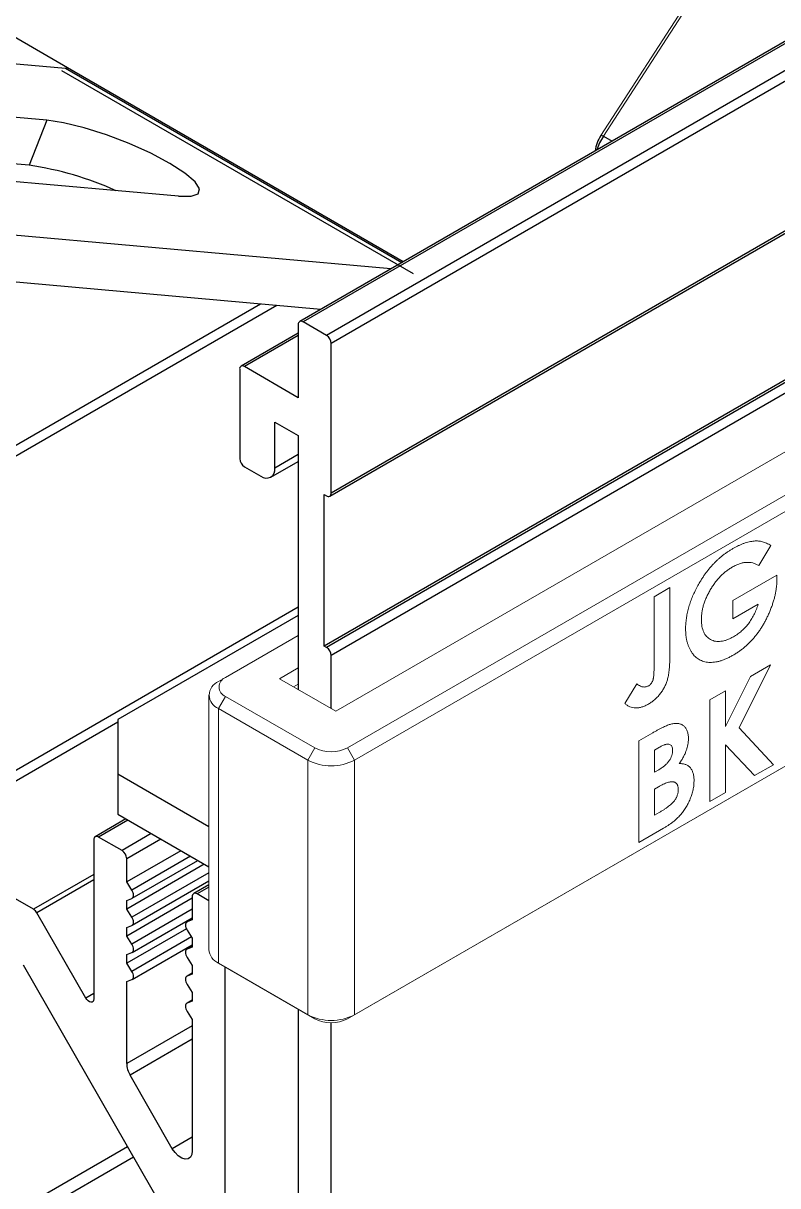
# Model space of a CAD drawing. Extents: x -0.1 to 11.3, y -13.9 to 0.
# Drawn here: x 8.239 to 9.377, y -4.361 to -2.608 of the extents above; entities that cross this region are included whole.
import ezdxf

# ---------------------------------------------------------------- set-up
doc = ezdxf.new("R2010")
doc.units = 0
doc.header["$LTSCALE"] = 0.5
doc.header["$MEASUREMENT"] = 0
for name, color, linetype in [('Brackets', 181, 'CONTINUOUS'), ('Dimension', 10, 'CONTINUOUS'), ('Housing', 150, 'CONTINUOUS')]:
    doc.layers.add(name, color=color, linetype=linetype)
doc.layers.add('Jig', color=41, linetype='CONTINUOUS', lineweight=13)

msp = doc.modelspace()

# ---------------------------------------------------------------- linework, layer by layer
at = {"layer": 'Brackets', "linetype": 'Continuous', "lineweight": 25, "transparency": 16777216}
for p, q in [((8.306, -2.6754), (7.9471, -2.4683)), ((7.689, -2.6213), (8.3031, -2.6762)), ((8.8279, -2.9864), (8.2976, -2.6803)), ((8.3031, -2.6762), (8.8105, -2.9691)), ((8.8125, -2.9679), (8.306, -2.6754)), ((8.2748, -2.7545), (7.9877, -2.7288)), ((8.2748, -2.7545), (8.2483, -2.8226)), ((8.2483, -2.8226), (8.0552, -2.8053)), ((8.4736, -2.8693), (8.1865, -2.8436)), ((8.7936, -2.9788), (8.2194, -2.9274)), ((8.688, -3.0398), (8.193, -2.9955)), ((8.6542, -3.501), (8.382, -3.6582)), ((8.382, -3.6582), (8.382, -3.7398)), ((8.382, -3.7398), (8.5194, -3.8191)), ((8.382, -3.7398), (8.382, -3.8008)), ((8.382, -3.8008), (8.5194, -3.8801))]:
    msp.add_line(p, q, dxfattribs=at)
at = {"layer": 'Brackets', "linetype": 'Continuous', "lineweight": 25, "transparency": 16777216, "flags": 128}
msp.add_lwpolyline([(8.4736, -2.8693), (8.4925, -2.8693), (8.5033, -2.8655), (8.5054, -2.8579), (8.4985, -2.8473), (8.4831, -2.8342), (8.4603, -2.8196), (8.4316, -2.8045), (8.399, -2.7899), (8.3648, -2.7768), (8.3311, -2.7661), (8.3004, -2.7585), (8.2748, -2.7545)], dxfattribs=at)
at = {"layer": 'Brackets', "linetype": 'Continuous', "lineweight": 25, "transparency": 16777216}
for centre, radius, start, end in [((8.3034, -2.6713), 0.00491, 267.6422, 302.3493), ((8.1778, -3.3082), 0.4907, 65.7195, 81.7391)]:
    msp.add_arc(centre, radius, start, end, dxfattribs=at)
at = {"layer": 'Dimension', "transparency": 16777216}
msp.add_open_spline([(8.5755, -0.0824), (10.7461, -1.5589), (10.5939, -2.7128), (10.4417, -3.8667), (10.5215, -4.2188), (10.5444, -4.3201), (10.5779, -4.4216), (10.6215, -4.5231), (10.74, -4.7994), (10.9336, -5.0762), (11.1955, -5.3535)], degree=3, knots=[0, 0, 0, 0, 1, 1.437478, 1.437478, 1.437478, 1.563474, 1.563474, 1.563474, 1.90636, 1.90636, 1.90636, 1.90636], dxfattribs=at)
at = {"layer": 'Housing', "linetype": 'Continuous', "lineweight": 25, "transparency": 16777216}
for p, q in [((10.4673, -2.0126), (8.6563, -3.0581)), ((10.4683, -2.0154), (8.6613, -3.0586)), ((10.4808, -2.049), (8.6967, -3.079)), ((10.4855, -2.0626), (8.7037, -3.0912)), ((8.7017, -3.3212), (10.541, -2.2593)), ((10.5404, -2.2563), (8.7037, -3.3166)), ((10.5722, -2.4625), (8.6931, -3.5472)), ((10.5725, -2.4664), (8.6967, -3.5493)), ((10.5738, -2.4819), (8.7037, -3.5615)), ((8.5974, -3.0317), (7.636, -3.5867)), ((8.6219, -3.0339), (7.6501, -3.5949)), ((8.6542, -3.0626), (8.6542, -3.1729)), ((8.6967, -3.079), (8.6613, -3.0586)), ((8.6542, -3.0756), (8.5679, -3.1254)), ((8.6542, -3.079), (8.5729, -3.1259)), ((8.7037, -3.3166), (8.7037, -3.0912)), ((8.5658, -3.13), (8.5658, -3.2647)), ((8.6542, -3.1729), (8.5729, -3.1259)), ((8.6189, -3.2096), (8.6542, -3.23)), ((8.6189, -3.279), (8.6189, -3.2096)), ((8.6542, -3.23), (8.6542, -3.613)), ((8.6542, -3.2586), (8.6189, -3.279)), ((8.6127, -3.2928), (8.6542, -3.2688)), ((8.5729, -3.277), (8.5977, -3.2913)), ((8.6931, -3.3186), (8.6967, -3.3207)), ((8.6931, -3.5472), (8.6931, -3.3186)), ((8.6542, -3.4887), (8.0602, -3.8316)), ((8.6967, -3.5493), (8.6931, -3.5472)), ((8.7037, -3.6416), (8.7037, -3.5615)), ((8.382, -3.6622), (8.0744, -3.8398)), ((8.3943, -3.8079), (8.348, -3.8346)), ((8.3972, -3.8096), (8.353, -3.8351)), ((8.3884, -3.8555), (8.353, -3.8351)), ((8.4325, -3.83), (8.3884, -3.8555)), ((8.2551, -3.9441), (8.0744, -3.8398)), ((8.3459, -3.8392), (8.3459, -4.0791)), ((8.4467, -3.8382), (8.3954, -3.8678)), ((8.4771, -3.8557), (8.3954, -3.9029)), ((8.3954, -3.9029), (8.3954, -3.8678)), ((8.4916, -3.8641), (8.4033, -3.9151)), ((8.4038, -3.9274), (8.5025, -3.8704)), ((8.5125, -3.8762), (8.3954, -3.9437)), ((8.5194, -3.8889), (8.4033, -3.9559)), ((8.3459, -3.8916), (8.2551, -3.9441)), ((8.3459, -3.8998), (8.2601, -3.9494)), ((8.4033, -3.9151), (8.3954, -3.9029)), ((8.4038, -3.9682), (8.5194, -3.9014)), ((8.5194, -3.9071), (8.4965, -3.9203)), ((8.4944, -3.9249), (8.4944, -3.9601)), ((8.5194, -3.9105), (8.5015, -3.9208)), ((8.5194, -3.9312), (8.5015, -3.9208)), ((8.4944, -3.9274), (8.3954, -3.9846)), ((8.3954, -3.9307), (8.4033, -3.9276)), ((8.3954, -3.9437), (8.3954, -3.9307)), ((8.3338, -4.0778), (8.2601, -3.9494)), ((8.4033, -3.9559), (8.3954, -3.9437)), ((8.4944, -3.9441), (8.4033, -3.9967)), ((8.4038, -4.009), (8.4944, -3.9567)), ((8.4944, -3.9585), (8.4861, -3.9634)), ((8.4944, -3.9586), (8.4866, -3.9631)), ((8.4944, -3.9601), (8.4866, -3.9631)), ((8.3954, -3.9715), (8.4033, -3.9684)), ((8.3954, -3.9846), (8.3954, -3.9715)), ((8.4854, -3.9735), (8.3954, -4.0254)), ((8.4866, -3.9756), (8.4944, -3.9878)), ((8.4033, -3.9967), (8.3954, -3.9846)), ((8.4931, -3.9857), (8.4033, -4.0376)), ((8.4944, -3.9878), (8.4944, -4.0009)), ((8.3954, -4.0123), (8.4033, -4.0092)), ((8.3954, -4.0254), (8.3954, -4.0123)), ((8.4038, -4.0498), (8.4944, -3.9975)), ((8.4944, -3.9994), (8.4861, -4.0042)), ((8.4944, -3.9994), (8.4866, -4.004)), ((8.4944, -4.0009), (8.4866, -4.004)), ((8.2395, -4.0279), (8.4902, -4.4647)), ((8.4033, -4.0376), (8.3954, -4.0254)), ((8.4866, -4.0165), (8.4944, -4.0286)), ((8.4944, -4.0286), (8.4944, -4.0417)), ((8.4944, -4.0402), (8.4861, -4.045)), ((8.4944, -4.0402), (8.4866, -4.0448)), ((8.4944, -4.0417), (8.4866, -4.0448)), ((8.5439, -4.4401), (8.5439, -4.031)), ((8.3954, -4.0531), (8.4033, -4.0501)), ((8.3954, -4.1767), (8.3954, -4.0531)), ((8.4866, -4.0573), (8.4944, -4.0695)), ((8.3459, -4.0709), (8.3338, -4.0778)), ((8.4944, -4.081), (8.4861, -4.0858)), ((8.4944, -4.0811), (8.4866, -4.0856)), ((8.4944, -4.0825), (8.4866, -4.0856)), ((8.4944, -4.0695), (8.4944, -4.0825)), ((8.4866, -4.0981), (8.4944, -4.1103)), ((8.6542, -4.0947), (8.6542, -4.6467)), ((8.4944, -4.1103), (8.4944, -4.308)), ((8.7037, -6.279), (8.7037, -4.1149)), ((8.4944, -4.1196), (8.3954, -4.1767)), ((8.4944, -4.1399), (8.4006, -4.194)), ((8.4642, -4.3049), (8.4006, -4.194)), ((8.4944, -4.2874), (8.4642, -4.3049)), ((8.3968, -4.3019), (6.7304, -5.2639)), ((8.4058, -4.3176), (6.7493, -5.2738))]:
    msp.add_line(p, q, dxfattribs=at)
at = {"layer": 'Housing', "linetype": 'Continuous', "transparency": 16777216}
for q in [(9.1105, -2.7778), (9.1274, -2.7861)]:
    msp.add_line((9.1143, -2.7785), q, dxfattribs=at)
at = {"layer": 'Housing', "linetype": 'Continuous', "transparency": 16777216, "flags": 128}
msp.add_lwpolyline([(9.1143, -2.7785), (9.1085, -2.7889), (9.1045, -2.7993)], dxfattribs=at)
at = {"layer": 'Housing', "linetype": 'Continuous', "lineweight": 25, "transparency": 16777216, "flags": 128}
for points in [[(8.4033, -3.9276), (8.4044, -3.9269), (8.4052, -3.9259), (8.4057, -3.9245), (8.4058, -3.9228), (8.4057, -3.9209), (8.4052, -3.919), (8.4044, -3.917), (8.4033, -3.9151)], [(8.4033, -3.9684), (8.4044, -3.9677), (8.4052, -3.9667), (8.4057, -3.9653), (8.4058, -3.9636), (8.4057, -3.9617), (8.4052, -3.9598), (8.4044, -3.9578), (8.4033, -3.9559)], [(8.4866, -3.9631), (8.4855, -3.9638), (8.4847, -3.9649), (8.4842, -3.9663), (8.484, -3.9679), (8.4842, -3.9698), (8.4847, -3.9718), (8.4855, -3.9737), (8.4866, -3.9756)], [(8.4033, -4.0092), (8.4044, -4.0086), (8.4052, -4.0075), (8.4057, -4.0061), (8.4058, -4.0044), (8.4057, -4.0026), (8.4052, -4.0006), (8.4044, -3.9986), (8.4033, -3.9967)], [(8.4866, -4.004), (8.4855, -4.0046), (8.4847, -4.0057), (8.4842, -4.0071), (8.484, -4.0088), (8.4842, -4.0106), (8.4847, -4.0126), (8.4855, -4.0146), (8.4866, -4.0165)], [(8.4033, -4.0501), (8.4044, -4.0494), (8.4052, -4.0483), (8.4057, -4.0469), (8.4058, -4.0453), (8.4057, -4.0434), (8.4052, -4.0414), (8.4044, -4.0395), (8.4033, -4.0376)], [(8.4866, -4.0448), (8.4855, -4.0455), (8.4847, -4.0465), (8.4842, -4.0479), (8.484, -4.0496), (8.4842, -4.0514), (8.4847, -4.0534), (8.4855, -4.0554), (8.4866, -4.0573)], [(8.3459, -4.0791), (8.3456, -4.0813), (8.3447, -4.0829), (8.3433, -4.0839), (8.3415, -4.0841), (8.3395, -4.0835), (8.3375, -4.0822), (8.3355, -4.0802), (8.3338, -4.0778)], [(8.4866, -4.0856), (8.4855, -4.0863), (8.4847, -4.0873), (8.4842, -4.0887), (8.484, -4.0904), (8.4842, -4.0923), (8.4847, -4.0942), (8.4855, -4.0962), (8.4866, -4.0981)], [(8.4944, -4.308), (8.4937, -4.3135), (8.4914, -4.3176), (8.4879, -4.32), (8.4835, -4.3205), (8.4784, -4.319), (8.4732, -4.3157), (8.4684, -4.3109), (8.4642, -4.3049)]]:
    msp.add_lwpolyline(points, dxfattribs=at)
at = {"layer": 'Housing', "linetype": 'Continuous', "transparency": 16777216}
msp.add_arc((9.1547, -2.8074), 0.0532, 146.13, 172.8743, dxfattribs=at)
at = {"layer": 'Housing', "linetype": 'Continuous', "lineweight": 25, "transparency": 16777216}
for centre, radius, start, end in [((8.6585, -3.0619), 0.00437, 50.7967, 189.214), ((8.6884, -3.0919), 0.0154, 2.6055, 57.3945), ((8.5701, -3.1293), 0.00437, 50.7967, 189.214), ((8.5812, -3.264), 0.0154, 182.6055, 237.3945), ((8.6059, -3.2811), 0.0131, 230.7967, 9.214), ((8.6994, -3.3173), 0.00437, 230.7967, 9.214), ((8.6884, -3.5622), 0.0154, 2.6055, 57.3945), ((8.3502, -3.8385), 0.00437, 50.7967, 189.214), ((8.3801, -3.8685), 0.0154, 2.6055, 57.3945), ((8.4987, -3.9242), 0.00437, 50.7967, 189.214), ((8.2474, -3.9563), 0.0144, 28.7165, 58.0326), ((8.4314, -4.1755), 0.036, 181.9438, 211.0045)]:
    msp.add_arc(centre, radius, start, end, dxfattribs=at)
at = {"layer": 'Jig', "linetype": 'Continuous', "transparency": 16777216}
for p, q in [((9.3491, -2.4154), (9.1143, -2.7785)), ((9.1105, -2.7778), (9.326, -2.4446)), ((10.2293, -2.769), (8.7108, -3.6456)), ((8.7285, -3.7007), (10.2859, -2.8017)), ((10.2965, -2.82), (8.7391, -3.7191)), ((8.7391, -4.1029), (10.2965, -3.2038)), ((10.2859, -3.2099), (8.7285, -4.109)), ((9.3665, -3.3956), (9.3485, -3.4259)), ((9.3096, -3.4787), (9.3757, -3.4406)), ((9.3757, -3.4406), (9.3758, -3.447)), ((9.1906, -3.4728), (9.2144, -3.4591)), ((9.2144, -3.4591), (9.2144, -3.5607)), ((9.1906, -3.5808), (9.1906, -3.4728)), ((9.3096, -3.5062), (9.3096, -3.4787)), ((9.3476, -3.4842), (9.3096, -3.5062)), ((8.6542, -3.5313), (8.5446, -3.5946)), ((8.6259, -3.5967), (8.6542, -3.5803)), ((9.3662, -3.5756), (9.3189, -3.6706)), ((9.3361, -3.593), (9.3662, -3.5756)), ((8.534, -3.6007), (8.5446, -3.5946)), ((8.7108, -3.6456), (8.6259, -3.5967)), ((8.6542, -3.6048), (8.6472, -3.6089)), ((9.1464, -3.6337), (9.1644, -3.604)), ((9.2985, -3.6686), (9.3361, -3.593)), ((8.5194, -3.6211), (8.5194, -4.0049)), ((8.534, -3.6416), (8.5446, -3.6232)), ((8.5446, -3.6232), (8.679, -3.7007)), ((9.2747, -3.6284), (9.2985, -3.6147)), ((9.2985, -3.6147), (9.2985, -3.6686)), ((8.534, -3.6416), (8.534, -4.0253)), ((8.6684, -3.7191), (8.534, -3.6416)), ((9.2747, -3.7815), (9.2747, -3.6284)), ((9.1676, -3.6902), (9.1889, -3.6779)), ((9.3189, -3.6706), (9.3708, -3.7261)), ((9.1676, -3.8433), (9.1676, -3.6902)), ((9.2985, -3.696), (9.2985, -3.7678)), ((9.3421, -3.7426), (9.2985, -3.696)), ((8.6684, -3.7191), (8.679, -3.7007)), ((8.7391, -3.7191), (8.7285, -3.7007)), ((9.1989, -3.6997), (9.1914, -3.704)), ((9.1914, -3.704), (9.1914, -3.7373)), ((8.6684, -4.1029), (8.6684, -3.7191)), ((8.7391, -3.7191), (8.7391, -4.1029)), ((9.3708, -3.7261), (9.3421, -3.7426)), ((9.1914, -3.7373), (9.1977, -3.7337)), ((9.1971, -3.7596), (9.1914, -3.7628)), ((9.1914, -3.7628), (9.1914, -3.8021)), ((9.2985, -3.7678), (9.2747, -3.7815)), ((9.1914, -3.8021), (9.1983, -3.7982)), ((9.2049, -3.8218), (9.1676, -3.8433)), ((8.534, -4.0253), (8.6684, -4.1029)), ((8.5446, -4.0315), (8.534, -4.0253)), ((8.679, -4.109), (8.5446, -4.0315)), ((8.679, -4.109), (8.6684, -4.1029)), ((8.7285, -4.109), (8.7391, -4.1029))]:
    msp.add_line(p, q, dxfattribs=at)
for centre, radius, start, end in [((8.5418, -3.6211), 0.0218, 110.7834, 249.2166), ((8.55, -3.6089), 0.0153, 110.7834, 249.2166), ((8.7037, -3.653), 0.0538, 242.6097, 297.3903), ((8.7037, -3.6509), 0.0769, 242.6097, 297.3903), ((8.5444, -4.0024), 0.0251, 185.6948, 245.6253), ((8.7037, -4.0347), 0.0769, 242.6097, 297.3903), ((8.7037, -4.0612), 0.0538, 242.6097, 297.3903)]:
    msp.add_arc(centre, radius, start, end, dxfattribs=at)
for points, knots in [([(9.3093, -3.4004), (9.3107, -3.3996), (9.3135, -3.398), (9.3177, -3.3959), (9.3219, -3.394), (9.326, -3.3925), (9.33, -3.3912), (9.3339, -3.3902), (9.3378, -3.3894), (9.3404, -3.3891), (9.3416, -3.3889)], [0, 0, 0, 0, 0.128976, 0.256614, 0.382375, 0.50745, 0.631232, 0.754221, 0.877301, 1, 1, 1, 1]), ([(9.3416, -3.3889), (9.3427, -3.3889), (9.3448, -3.3887), (9.348, -3.3889), (9.3511, -3.3893), (9.3542, -3.39), (9.3573, -3.391), (9.3604, -3.3922), (9.3635, -3.3938), (9.3655, -3.395), (9.3665, -3.3956)], [0, 0, 0, 0, 0.111799, 0.227396, 0.345657, 0.4674, 0.594208, 0.724678, 0.859647, 1, 1, 1, 1]), ([(9.2556, -3.4581), (9.2564, -3.4566), (9.2581, -3.4534), (9.2609, -3.4488), (9.2637, -3.4443), (9.2666, -3.44), (9.2697, -3.4359), (9.2728, -3.4319), (9.276, -3.428), (9.2793, -3.4243), (9.2827, -3.4208), (9.2862, -3.4174), (9.2898, -3.4142), (9.2935, -3.4111), (9.2973, -3.4082), (9.3012, -3.4054), (9.3052, -3.4028), (9.3079, -3.4012), (9.3093, -3.4004)], [0, 0, 0, 0, 0.063787, 0.126616, 0.188343, 0.249479, 0.309864, 0.370656, 0.430675, 0.491278, 0.551874, 0.613065, 0.675167, 0.737705, 0.801473, 0.866116, 0.93226, 1, 1, 1, 1]), ([(9.3086, -3.4282), (9.307, -3.4292), (9.3038, -3.4312), (9.2991, -3.4346), (9.2946, -3.4384), (9.2904, -3.4425), (9.2863, -3.447), (9.2824, -3.4519), (9.2787, -3.4571), (9.2753, -3.4626), (9.2722, -3.4683), (9.2695, -3.474), (9.2671, -3.4797), (9.2652, -3.4853), (9.2638, -3.4909), (9.2627, -3.4965), (9.2621, -3.502), (9.262, -3.5056), (9.262, -3.5074)], [0, 0, 0, 0, 0.067188, 0.131929, 0.195189, 0.257128, 0.318843, 0.380493, 0.443219, 0.507125, 0.570712, 0.632482, 0.693253, 0.753131, 0.813458, 0.873863, 0.93611, 1, 1, 1, 1]), ([(9.3485, -3.4259), (9.347, -3.4251), (9.3442, -3.4235), (9.3397, -3.4219), (9.3349, -3.4211), (9.33, -3.421), (9.3249, -3.4216), (9.3196, -3.423), (9.3142, -3.4252), (9.3105, -3.4272), (9.3086, -3.4282)], [0, 0, 0, 0, 0.134447, 0.2638072, 0.3892412, 0.5114964, 0.6324272, 0.7534387, 0.8752598, 1, 1, 1, 1]), ([(9.3758, -3.447), (9.3758, -3.4487), (9.3758, -3.4521), (9.3753, -3.4573), (9.3746, -3.4627), (9.3736, -3.4681), (9.3724, -3.4736), (9.3708, -3.4792), (9.369, -3.485), (9.3669, -3.4907), (9.3646, -3.4964), (9.3621, -3.502), (9.3594, -3.5075), (9.3566, -3.5128), (9.3536, -3.5178), (9.3504, -3.5227), (9.347, -3.5275), (9.3436, -3.532), (9.3399, -3.5364), (9.3361, -3.5406), (9.3321, -3.5445), (9.3279, -3.5482), (9.3237, -3.5518), (9.3192, -3.555), (9.3146, -3.5582), (9.3115, -3.56), (9.3099, -3.561)], [0, 0, 0, 0, 0.041954, 0.083833, 0.125322, 0.166815, 0.208475, 0.250643, 0.293094, 0.336442, 0.379594, 0.421656, 0.462988, 0.503718, 0.543863, 0.583608, 0.623143, 0.663013, 0.702932, 0.742888, 0.783652, 0.824851, 0.866926, 0.910066, 0.954212, 1, 1, 1, 1]), ([(9.2382, -3.5211), (9.2382, -3.5186), (9.2383, -3.5136), (9.2392, -3.5059), (9.2405, -3.4981), (9.2424, -3.4902), (9.2449, -3.4822), (9.2479, -3.4742), (9.2514, -3.4662), (9.2542, -3.4608), (9.2556, -3.4581)], [0, 0, 0, 0, 0.129256, 0.255242, 0.378902, 0.501424, 0.623259, 0.746437, 0.87137, 1, 1, 1, 1]), ([(9.3104, -3.5332), (9.3115, -3.5326), (9.3136, -3.5313), (9.3168, -3.5291), (9.3198, -3.5269), (9.3227, -3.5245), (9.3254, -3.522), (9.328, -3.5193), (9.3305, -3.5166), (9.3329, -3.5136), (9.3351, -3.5105), (9.3372, -3.5073), (9.3393, -3.5039), (9.3412, -3.5003), (9.343, -3.4965), (9.3446, -3.4926), (9.3462, -3.4885), (9.3471, -3.4857), (9.3476, -3.4842)], [0, 0, 0, 0, 0.069349, 0.136147, 0.200555, 0.262794, 0.323422, 0.382464, 0.440964, 0.498292, 0.555828, 0.614284, 0.673681, 0.734765, 0.797555, 0.862276, 0.929671, 1, 1, 1, 1]), ([(9.3099, -3.561), (9.3082, -3.5619), (9.3049, -3.5638), (9.2999, -3.5662), (9.2951, -3.5681), (9.2904, -3.5697), (9.2859, -3.5709), (9.2815, -3.5716), (9.2772, -3.5719), (9.2731, -3.5719), (9.2692, -3.5714), (9.2655, -3.5706), (9.262, -3.5693), (9.2586, -3.5677), (9.2556, -3.5656), (9.2526, -3.5632), (9.25, -3.5603), (9.2475, -3.5571), (9.2453, -3.5535), (9.2434, -3.5497), (9.2418, -3.5456), (9.2405, -3.5412), (9.2394, -3.5366), (9.2387, -3.5317), (9.2383, -3.5265), (9.2382, -3.5229), (9.2382, -3.5211)], [0, 0, 0, 0, 0.045173, 0.089546, 0.132813, 0.175102, 0.21703, 0.25838, 0.299576, 0.340708, 0.381538, 0.421942, 0.462115, 0.502433, 0.542752, 0.583407, 0.624663, 0.666792, 0.708988, 0.750686, 0.792055, 0.833203, 0.874439, 0.915873, 0.957656, 1, 1, 1, 1]), ([(9.262, -3.5074), (9.262, -3.5092), (9.2621, -3.5128), (9.2628, -3.5177), (9.2638, -3.5222), (9.2654, -3.5262), (9.2673, -3.5298), (9.2698, -3.5328), (9.2726, -3.5354), (9.2759, -3.5375), (9.2794, -3.5392), (9.2833, -3.5401), (9.2873, -3.5405), (9.2915, -3.5402), (9.296, -3.5394), (9.3006, -3.538), (9.3054, -3.5359), (9.3087, -3.5341), (9.3104, -3.5332)], [0, 0, 0, 0, 0.063879, 0.125851, 0.186472, 0.246476, 0.306258, 0.366951, 0.428861, 0.492569, 0.556606, 0.619087, 0.681049, 0.742785, 0.804896, 0.867849, 0.932933, 1, 1, 1, 1]), ([(9.2144, -3.5607), (9.2144, -3.5627), (9.2143, -3.5664), (9.2142, -3.5719), (9.2139, -3.577), (9.2136, -3.5817), (9.2131, -3.586), (9.2126, -3.5899), (9.212, -3.5934), (9.2109, -3.5975), (9.2094, -3.6023), (9.207, -3.6079), (9.204, -3.6133), (9.2005, -3.6185), (9.1966, -3.6233), (9.1922, -3.6276), (9.1875, -3.6314), (9.1843, -3.6334), (9.1826, -3.6344)], [0, 0, 0, 0, 0.076405, 0.147218, 0.212059, 0.270999, 0.324171, 0.37197, 0.414105, 0.450981, 0.518077, 0.58332, 0.648756, 0.71545, 0.783135, 0.852085, 0.923848, 1, 1, 1, 1]), ([(9.1826, -3.607), (9.1833, -3.6065), (9.1845, -3.6058), (9.1862, -3.604), (9.1876, -3.6019), (9.1885, -3.5999), (9.1891, -3.598), (9.1895, -3.5963), (9.1898, -3.5944), (9.1901, -3.5922), (9.1903, -3.5897), (9.1904, -3.587), (9.1906, -3.584), (9.1906, -3.5819), (9.1906, -3.5808)], [0, 0, 0, 0, 0.083661, 0.160852, 0.236744, 0.319648, 0.367326, 0.42621, 0.493524, 0.573025, 0.662506, 0.764543, 0.875878, 1, 1, 1, 1]), ([(9.1644, -3.604), (9.1653, -3.6047), (9.1671, -3.606), (9.1698, -3.6075), (9.1722, -3.6085), (9.1744, -3.609), (9.1765, -3.609), (9.1786, -3.6087), (9.1806, -3.608), (9.182, -3.6073), (9.1826, -3.607)], [0, 0, 0, 0, 0.1911887, 0.3577655, 0.4995861, 0.6180447, 0.7217955, 0.8192722, 0.9116723, 1, 1, 1, 1]), ([(9.1826, -3.6344), (9.1809, -3.6354), (9.1774, -3.6373), (9.1724, -3.6391), (9.1675, -3.6403), (9.1629, -3.6405), (9.1584, -3.64), (9.1541, -3.6387), (9.15, -3.6367), (9.1476, -3.6347), (9.1464, -3.6337)], [0, 0, 0, 0, 0.123873, 0.244326, 0.363092, 0.482806, 0.604691, 0.731012, 0.862034, 1, 1, 1, 1]), ([(9.1889, -3.6779), (9.1904, -3.6771), (9.1932, -3.6754), (9.1974, -3.6732), (9.2012, -3.6712), (9.2048, -3.6694), (9.208, -3.668), (9.2109, -3.6667), (9.2135, -3.6657), (9.2152, -3.6653), (9.2159, -3.6651)], [0, 0, 0, 0, 0.163996, 0.317329, 0.45806, 0.589158, 0.707952, 0.816322, 0.913585, 1, 1, 1, 1]), ([(9.2159, -3.6651), (9.2169, -3.6648), (9.2189, -3.6643), (9.2217, -3.6639), (9.2243, -3.6638), (9.2268, -3.664), (9.2292, -3.6644), (9.2314, -3.6652), (9.2334, -3.6662), (9.2353, -3.6675), (9.2369, -3.6691), (9.2384, -3.671), (9.2397, -3.673), (9.2407, -3.6753), (9.2414, -3.6779), (9.242, -3.6807), (9.2424, -3.6837), (9.2424, -3.6859), (9.2424, -3.687)], [0, 0, 0, 0, 0.0687498, 0.1349091, 0.1997211, 0.2629737, 0.325357, 0.3873361, 0.4494075, 0.5111175, 0.5724726, 0.6330772, 0.692861, 0.7525607, 0.8127376, 0.8734793, 0.9357765, 1, 1, 1, 1]), ([(9.2186, -3.7044), (9.2186, -3.7032), (9.2185, -3.701), (9.2175, -3.6983), (9.216, -3.6964), (9.2141, -3.6955), (9.2124, -3.6951), (9.211, -3.6951), (9.2093, -3.6952), (9.2076, -3.6957), (9.2056, -3.6963), (9.2035, -3.6972), (9.2013, -3.6983), (9.1997, -3.6992), (9.1989, -3.6997)], [0, 0, 0, 0, 0.112332, 0.217189, 0.320776, 0.429446, 0.48689, 0.547348, 0.610552, 0.67854, 0.751006, 0.828563, 0.911494, 1, 1, 1, 1]), ([(9.2424, -3.687), (9.2424, -3.6884), (9.2423, -3.6913), (9.2417, -3.6958), (9.2406, -3.7003), (9.2392, -3.7049), (9.2373, -3.7096), (9.2349, -3.7144), (9.232, -3.7194), (9.2298, -3.7227), (9.2287, -3.7244)], [0, 0, 0, 0, 0.12327, 0.242641, 0.359427, 0.47555, 0.593898, 0.720202, 0.854465, 1, 1, 1, 1]), ([(9.1977, -3.7337), (9.1986, -3.7332), (9.2003, -3.7322), (9.2027, -3.7306), (9.2049, -3.729), (9.2069, -3.7273), (9.2088, -3.7255), (9.2106, -3.7237), (9.2121, -3.7219), (9.2139, -3.7194), (9.2158, -3.7162), (9.2175, -3.7123), (9.2185, -3.7082), (9.2186, -3.7057), (9.2186, -3.7044)], [0, 0, 0, 0, 0.088776, 0.171377, 0.248114, 0.321161, 0.388033, 0.452091, 0.512268, 0.568866, 0.676936, 0.781012, 0.886918, 1, 1, 1, 1]), ([(9.2287, -3.7244), (9.2296, -3.7244), (9.2314, -3.7245), (9.234, -3.7247), (9.2364, -3.7252), (9.2387, -3.7259), (9.2407, -3.7269), (9.2425, -3.728), (9.2441, -3.7294), (9.2456, -3.7309), (9.2468, -3.7327), (9.2479, -3.7347), (9.2488, -3.7369), (9.2496, -3.7393), (9.2502, -3.7419), (9.2506, -3.7447), (9.2509, -3.7477), (9.2509, -3.7498), (9.2509, -3.7509)], [0, 0, 0, 0, 0.072791, 0.142723, 0.209491, 0.274716, 0.336886, 0.397686, 0.457054, 0.515313, 0.572822, 0.630776, 0.689505, 0.748743, 0.809225, 0.870715, 0.934265, 1, 1, 1, 1]), ([(9.2271, -3.7636), (9.2271, -3.7628), (9.2271, -3.7612), (9.2267, -3.7591), (9.2262, -3.7573), (9.2254, -3.7557), (9.2244, -3.7544), (9.2232, -3.7533), (9.2218, -3.7525), (9.2202, -3.7519), (9.2182, -3.7517), (9.2161, -3.7518), (9.2136, -3.7522), (9.2109, -3.753), (9.2078, -3.7541), (9.2045, -3.7556), (9.2009, -3.7574), (9.1984, -3.7588), (9.1971, -3.7596)], [0, 0, 0, 0, 0.0528263, 0.1028915, 0.1516981, 0.1995776, 0.2472236, 0.2957231, 0.3462538, 0.3985072, 0.4542902, 0.5140416, 0.5790927, 0.6500371, 0.727451, 0.811452, 0.9024759, 1, 1, 1, 1]), ([(9.1983, -3.7982), (9.1996, -3.7974), (9.2022, -3.7958), (9.206, -3.7935), (9.2094, -3.7912), (9.2124, -3.7889), (9.2151, -3.7867), (9.2175, -3.7846), (9.2195, -3.7825), (9.2212, -3.7804), (9.2226, -3.7784), (9.2238, -3.7763), (9.2248, -3.7743), (9.2257, -3.7722), (9.2264, -3.77), (9.2268, -3.7679), (9.2271, -3.7657), (9.2271, -3.7643), (9.2271, -3.7636)], [0, 0, 0, 0, 0.1095674, 0.210657, 0.3020025, 0.3851432, 0.4590126, 0.5247192, 0.5832266, 0.6342083, 0.6811857, 0.7262751, 0.7701133, 0.81408, 0.8579942, 0.9033387, 0.9505448, 1, 1, 1, 1]), ([(9.2509, -3.7509), (9.2508, -3.7531), (9.2507, -3.7573), (9.2496, -3.764), (9.2477, -3.7708), (9.2452, -3.7776), (9.2421, -3.7843), (9.2386, -3.7907), (9.2346, -3.7966), (9.2309, -3.8012), (9.2278, -3.8047), (9.2251, -3.8072), (9.2223, -3.8098), (9.2192, -3.8123), (9.216, -3.8148), (9.2125, -3.8171), (9.2088, -3.8195), (9.2062, -3.821), (9.2049, -3.8218)], [0, 0, 0, 0, 0.080259, 0.158391, 0.236258, 0.315105, 0.393222, 0.468731, 0.542781, 0.617708, 0.656365, 0.69708, 0.740697, 0.786729, 0.835579, 0.88725, 0.941898, 1, 1, 1, 1])]:
    msp.add_open_spline(points, degree=3, knots=knots, dxfattribs=at)

doc.saveas('drawing.dxf')
